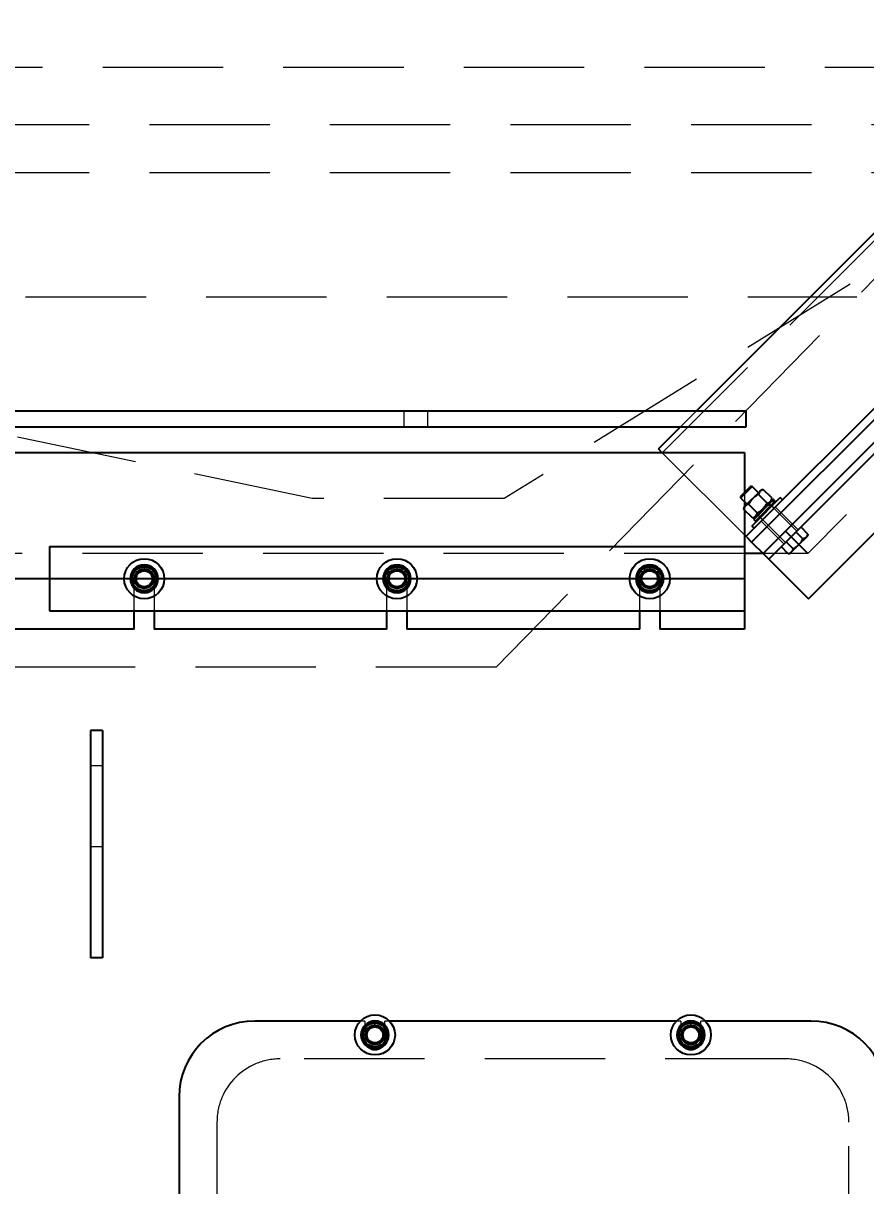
# Model space of a CAD drawing. Header units: millimetres. Extents: x 1293 to 41893, y 1011 to 26911.
# Drawn here: x 10017 to 10462, y 7099 to 7712 of the extents above; entities that cross this region are included whole.
import ezdxf

# ---------------------------------------------------------------- set-up
doc = ezdxf.new("R2010")
doc.units = ezdxf.units.MM
doc.header["$LTSCALE"] = 50
doc.linetypes.add('HIDDEN', pattern=[1.905, 1.27, -0.635])
doc.layers.add('CAPA_1', color=7, linetype='Continuous')
doc.layers.add('MAQUINAS', color=11, linetype='Continuous')
doc.styles.add('SLDTEXTSTYLE0', font='TXT', dxfattribs={"width": 0.75})
doc.dimstyles.new('SLDDIMSTYLE0', dxfattribs={"dimtxt": 100, "dimasz": 100, "dimexe": 0, "dimexo": 0.0625, "dimgap": 25, "dimtad": 2, "dimdec": 0, "dimlfac": 1.5, "dimrnd": 1e-09, "dimzin": 12, "dimdsep": 46, "dimtxsty": 'SLDTEXTSTYLE0', "dimsah": 1, "dimcen": 0.09, "dimadec": 0, "dimazin": 3, "dimtfac": 1, "dimtdec": 0, "dimtofl": 0, "dimtmove": 0, "dimatfit": 3, "dimfxl": 1, "dimfrac": 2, "dimtolj": 1, "dimtzin": 12, "dimarcsym": 0})

# ---------------------------------------------------------------- blocks, each defined once
blk = doc.blocks.new('_D_15')
at = {"layer": 'CAPA_1', "transparency": 16777216}
for p, q in [((6530.12, 8742.38), (6530.12, 9415.65)), ((16745.16, 6492), (16745.16, 9415.65)), ((6530.12, 9365.65), (16745.16, 9365.65))]:
    blk.add_line(p, q, dxfattribs=at)
for points in [[(6530.12, 9365.65), (6630.12, 9350.26), (6630.12, 9381.03)], [(16745.16, 9365.65), (16645.16, 9381.03), (16645.16, 9350.26)]]:
    blk.add_solid(points, dxfattribs=at)
at = {"layer": 'CAPA_1', "transparency": 16777216, "insert": (11452.92, 9494.55), "char_height": 100, "attachment_point": 1, "style": 'SLDTEXTSTYLE0'}
blk.add_mtext('15323', dxfattribs=at)

msp = doc.modelspace()

# ---------------------------------------------------------------- linework, layer by layer
at = {"color": 1, "linetype": 'HIDDEN', "lineweight": 18}
for p, q in [((10354.3727847, 7485.5039489), (10507.1884789, 7638.3196431)), ((10518.9462852, 7520.1931394), (10431.1000527, 7432.3469069)), ((10363.7871715, 7499.0135736), (10372.2538381, 7507.4802403)), ((10397.7667194, 7442.1100142), (10354.1964934, 7485.6802403)), ((10397.7667194, 7464.4904642), (10397.7667194, 7459.6934029)), ((10399.9129259, 7458.3494326), (10399.9127941, 7458.3495643)), ((10410.5321104, 7458.1410806), (10410.4819801, 7458.8393051)), ((10410.4952416, 7458.8525665), (10410.5439087, 7458.152879)), ((10411.3762544, 7457.2969366), (10410.5321104, 7458.1410806)), ((10425.3017771, 7444.13202), (10410.5382361, 7458.895561)), ((10411.3880528, 7457.3087349), (10410.5439087, 7458.152879)), ((10410.9363608, 7458.545331), (10410.9363608, 7459.2936857)), ((10411.7805048, 7457.701187), (10410.9363608, 7458.545331)), ((10411.7315056, 7460.0888306), (10412.4297301, 7460.0387003)), ((10412.4500963, 7460.0590666), (10411.7504088, 7460.1077338)), ((10412.4297301, 7460.0387003), (10413.2738741, 7459.1945563)), ((10412.4500963, 7460.0590666), (10413.2942404, 7459.2149225)), ((10413.2738741, 7459.1945563), (10413.3240044, 7458.4963318)), ((10413.3429076, 7458.515235), (10413.2942404, 7459.2149225)), ((10397.7667194, 7457.0440358), (10397.7667194, 7455.3105816)), ((10404.153274, 7452.5105989), (10404.9016286, 7452.5105989)), ((10404.5322436, 7453.7301148), (10404.5321119, 7453.7302465)), ((10404.5513987, 7452.9087236), (10419.3149397, 7438.1451825)), ((10404.9016286, 7452.5105989), (10405.7457727, 7451.6664548)), ((10412.0744788, 7457.2468063), (10411.3762544, 7457.2969366)), ((10411.3880528, 7457.3087349), (10412.0877403, 7457.2600678)), ((10412.5288595, 7457.701187), (10411.7805048, 7457.701187)), ((10413.3879707, 7456.1655632), (10412.1906032, 7457.3629306)), ((10426.0501318, 7444.8803746), (10414.076457, 7456.8540495)), ((10405.7457727, 7451.6664548), (10405.7457727, 7450.9181002)), ((10406.084029, 7451.2563565), (10407.2813965, 7450.058989)), ((10406.5929102, 7449.3705027), (10418.566585, 7437.3968279)), ((10397.7667194, 7432.3469069), (9364.4333861, 7432.3469069)), ((10431.1000527, 7432.3469069), (10407.5298267, 7432.3469069)), ((10079.8344529, 7425.7322451), (10081.0462194, 7425.850195)), ((10081.0425789, 7426.3125283), (10081.0622861, 7423.8097916)), ((10081.0664527, 7423.2806413), (10081.0622861, 7423.8097916)), ((10081.1000527, 7426.3457069), (10081.1000527, 7423.2807736)), ((10081.1000527, 7425.8504069), (10082.3912369, 7425.7273753)), ((10213.1677863, 7425.7322451), (10214.3795527, 7425.850195)), ((10214.3759122, 7426.3125283), (10214.3956194, 7423.8097916)), ((10214.3997861, 7423.2806413), (10214.3956194, 7423.8097916)), ((10214.4333861, 7426.3457069), (10214.4333861, 7423.2807736)), ((10214.4333861, 7425.8504069), (10215.7245702, 7425.7273753)), ((10346.5011196, 7425.7322451), (10347.7128861, 7425.850195)), ((10347.7092455, 7426.3125283), (10347.7289527, 7423.8097916)), ((10347.7331194, 7423.2806413), (10347.7289527, 7423.8097916)), ((10347.7667194, 7426.3457069), (10347.7667194, 7423.2807736)), ((10347.7667194, 7425.8504069), (10349.0579036, 7425.7273753)), ((10075.8083861, 7402.0802403), (10075.8083861, 7419.0135736)), ((10086.3917194, 7419.0135736), (10086.3917194, 7402.0802403)), ((10209.1417194, 7402.0802403), (10209.1417194, 7419.0135736)), ((10219.7250527, 7419.0135736), (10219.7250527, 7402.0802403)), ((10342.4750527, 7402.0802403), (10342.4750527, 7419.0135736)), ((10353.0583861, 7419.0135736), (10353.0583861, 7402.0802403)), ((10059.1768228, 7320.3469069), (10052.8268228, 7320.3469069)), ((10052.8268228, 7277.6802403), (10059.1768228, 7277.6802403)), ((10197.5351562, 7185.6802403), (10195.196019, 7185.6802403)), ((10197.5351562, 7185.6802403), (10197.5351562, 7175.6802403)), ((10202.7729895, 7185.1835283), (10201.5348649, 7185.0605598)), ((10202.7890562, 7183.1431249), (10202.7688228, 7185.7126786)), ((10202.7890562, 7183.1431249), (10202.7932228, 7182.6139747)), ((10202.8268228, 7182.6141069), (10202.8268228, 7185.6790403)), ((10204.0911873, 7185.065811), (10202.8268228, 7185.1837403)), ((10208.1184895, 7175.6802403), (10208.1184895, 7185.6802403)), ((10210.4576266, 7185.6802403), (10208.1184895, 7185.6802403)), ((10364.2018228, 7185.6802403), (10361.8626857, 7185.6802403)), ((10364.2018228, 7185.6802403), (10364.2018228, 7175.6802403)), ((10369.4396562, 7185.1835283), (10368.2015316, 7185.0605598)), ((10369.4557228, 7183.1431249), (10369.4354895, 7185.7126786)), ((10369.4557228, 7183.1431249), (10369.4598895, 7182.6139747)), ((10369.4934895, 7183.1432736), (10369.4934895, 7185.7129069)), ((10370.757854, 7185.065811), (10369.4934895, 7185.1837403)), ((10369.4934895, 7182.6141069), (10369.4934895, 7183.1432736)), ((10374.7851562, 7175.6802403), (10374.7851562, 7185.6802403)), ((10377.1242933, 7185.6802403), (10374.7851562, 7185.6802403)), ((10419.4934895, 7165.6802403), (10152.8268228, 7165.6802403)), ((10119.4934895, 7132.3469069), (10119.4934895, 6865.6802403)), ((10452.8268228, 6865.6802403), (10452.8268228, 7132.3469069))]:
    msp.add_line(p, q, dxfattribs=at)
at = {"color": 7, "linetype": 'Continuous', "lineweight": 25}
for p, q in [((10372.2538381, 7507.4802403), (10491.5568163, 7626.7832185)), ((10398.5495706, 7441.3271631), (10492.8304747, 7535.6080672)), ((10401.5429893, 7438.3337444), (10495.7901497, 7532.5809047)), ((10407.5298267, 7432.3469069), (10495.7901497, 7520.6072299)), ((10410.5232454, 7429.3534882), (10495.7901497, 7514.6203925)), ((10352.3251658, 7487.5515679), (10363.7871715, 7499.0135736)), ((10431.4771763, 7408.3995573), (10518.9462852, 7495.8686661)), ((9507.929483, 7485.6802403), (10397.7667194, 7485.6802403)), ((10354.1964934, 7485.6802403), (10352.3251658, 7487.5515679)), ((10397.7667194, 7485.6802403), (10397.7667194, 7464.4904642)), ((10400.9808488, 7467.7045936), (10396.0932779, 7462.8170227)), ((10396.1434081, 7462.1187982), (10401.7292035, 7467.7045936)), ((10397.6281548, 7456.9054712), (10406.5414885, 7465.8188049)), ((10401.7292035, 7467.7045936), (10400.9808488, 7467.7045936)), ((10405.0782403, 7464.3555567), (10401.7292035, 7467.7045936)), ((10407.6899465, 7466.1265333), (10406.5414885, 7465.8188049)), ((10412.3092419, 7461.5073765), (10407.6900558, 7466.1265625)), ((10396.0932779, 7462.8170227), (10395.7423661, 7462.4661109)), ((10395.7423661, 7462.4661109), (10395.7423661, 7461.7177562)), ((10395.7423661, 7461.7177562), (10396.1434081, 7462.1187982)), ((10395.7423661, 7461.7177562), (10399.0914029, 7458.3687193)), ((10397.7667194, 7459.6934029), (10397.7667194, 7457.0440358)), ((10404.5321119, 7453.7302465), (10399.9129259, 7458.3494326)), ((10402.6563745, 7447.828702), (10416.6208629, 7461.7931903)), ((10402.7104461, 7450.3194164), (10413.1275432, 7460.7365135)), ((10412.3791886, 7460.7365135), (10402.7104461, 7451.0677711)), ((10413.9716873, 7459.8923695), (10403.5545902, 7449.4752724)), ((10409.7168448, 7458.914716), (10405.0973953, 7463.5341655)), ((10412.0014842, 7460.3588091), (10412.3092126, 7461.5072671)), ((10413.1275432, 7460.7365135), (10412.3791886, 7460.7365135)), ((10413.9716873, 7459.8923695), (10413.1275432, 7460.7365135)), ((10413.9716873, 7459.1440148), (10413.9716873, 7459.8923695)), ((10417.8182304, 7460.5958228), (10416.6208629, 7461.7931903)), ((10401.9395832, 7451.1377178), (10397.3203971, 7455.7569039)), ((10397.6281548, 7456.9054712), (10397.3204284, 7455.7570207)), ((10397.7667194, 7455.3105816), (10397.7667194, 7392.3469069)), ((10401.6537693, 7446.8260968), (10402.6563745, 7447.828702)), ((10401.6537693, 7446.8260968), (10402.8511368, 7445.6287293)), ((10401.9397, 7451.1377491), (10403.0881505, 7451.4454755)), ((10402.7104461, 7451.0677711), (10402.7104461, 7450.3194164)), ((10402.7104461, 7450.3194164), (10403.5545902, 7449.4752724)), ((10403.5545902, 7449.4752724), (10404.3029449, 7449.4752724)), ((10431.2087069, 7442.6077594), (10427.4931117, 7446.3233545)), ((10398.9237479, 7440.9529857), (10397.7667194, 7442.1100142)), ((10398.9237479, 7440.9529857), (10401.1688119, 7438.7079217)), ((10428.6163302, 7440.0153827), (10424.9007351, 7443.7309779)), ((10426.4618648, 7437.0590088), (10430.915188, 7441.512332)), ((10430.915188, 7441.512332), (10431.2087069, 7442.6077594)), ((10031.1000527, 7435.9469069), (10397.7667194, 7435.9469069)), ((10031.1000527, 7435.9469069), (10031.1000527, 7402.0802403)), ((10401.1688119, 7438.7079217), (10408.2781814, 7431.5985523)), ((10420.8392003, 7432.2382528), (10417.1236051, 7435.953848)), ((10423.4315769, 7434.8306295), (10419.7159818, 7438.5462246)), ((10422.5548213, 7433.1519653), (10426.4618648, 7437.0590088)), ((10407.5298267, 7432.3469069), (10397.7667194, 7432.3469069)), ((10408.2781814, 7431.5985523), (10410.5232454, 7429.3534882)), ((10410.5232454, 7429.3534882), (10413.5166641, 7426.3600695)), ((10420.8392003, 7432.2382528), (10421.9346277, 7432.5317717)), ((10421.9346277, 7432.5317717), (10422.5548213, 7433.1519653)), ((10081.0425789, 7426.3125283), (10081.0420527, 7426.3793453)), ((10081.1000527, 7426.3795736), (10081.1000527, 7426.3457069)), ((10214.3759122, 7426.3125283), (10214.3753861, 7426.3793453)), ((10214.4333861, 7426.3795736), (10214.4333861, 7426.3457069)), ((10347.7092455, 7426.3125283), (10347.7087194, 7426.3793453)), ((10347.7667194, 7426.3795736), (10347.7667194, 7426.3457069)), ((10413.5166641, 7426.3600695), (10429.2321123, 7410.6446213)), ((10429.2321123, 7410.6446213), (10431.4771763, 7408.3995573)), ((10031.1000527, 7402.0802403), (10397.7667194, 7402.0802403)), ((10075.8083861, 7392.3469069), (10075.8083861, 7402.0802403)), ((10086.3917194, 7402.0802403), (10086.3917194, 7392.3469069)), ((10209.1417194, 7392.3469069), (10209.1417194, 7402.0802403)), ((10219.7250527, 7402.0802403), (10219.7250527, 7392.3469069)), ((10342.4750527, 7392.3469069), (10342.4750527, 7402.0802403)), ((10353.0583861, 7402.0802403), (10353.0583861, 7392.3469069)), ((10075.8083861, 7392.3469069), (9546.3917194, 7392.3469069)), ((10209.1417194, 7392.3469069), (10086.3917194, 7392.3469069)), ((10342.4750527, 7392.3469069), (10219.7250527, 7392.3469069)), ((10397.7667194, 7392.3469069), (10353.0583861, 7392.3469069)), ((10059.1768228, 7339.0135736), (10052.8268228, 7339.0135736)), ((10052.8268228, 7339.0135736), (10052.8268228, 7219.0135736)), ((10059.1768228, 7339.0135736), (10059.1768228, 7219.0135736)), ((10059.1768228, 7219.0135736), (10052.8268228, 7219.0135736)), ((10195.196019, 7185.6802403), (10139.4934895, 7185.6802403)), ((10202.8268228, 7185.6790403), (10202.8268228, 7185.7129069)), ((10361.8626857, 7185.6802403), (10210.4576266, 7185.6802403)), ((10432.8268228, 7185.6802403), (10377.1242933, 7185.6802403)), ((10099.4934895, 7145.6802403), (10099.4934895, 7089.9777107))]:
    msp.add_line(p, q, dxfattribs=at)
at = {"color": 7, "linetype": 'Continuous'}
for p, q in [((10515.9528665, 7540.7699467), (10407.5298267, 7432.3469069)), ((10431.1000527, 7432.3469069), (10419.3149397, 7444.13202)), ((10397.7667194, 7419.0135736), (9364.4333861, 7419.0135736))]:
    msp.add_line(p, q, dxfattribs=at)
at = {"color": 1, "linetype": 'HIDDEN', "lineweight": 18, "flags": 128}
for points in [[(10075.8135788, 7414.6781977), (10075.1972075, 7415.5641232), (10074.6790581, 7416.6655705)], [(10087.5172613, 7416.6552429), (10087.029876, 7415.6107092), (10086.4061295, 7414.7022119)], [(10209.1469122, 7414.6781977), (10208.5305408, 7415.5641232), (10208.0123915, 7416.6655705)], [(10220.8505947, 7416.6552429), (10220.3632093, 7415.6107092), (10219.7394628, 7414.7022119)], [(10342.4802455, 7414.6781977), (10341.8638742, 7415.5641232), (10341.3457248, 7416.6655705)], [(10354.183928, 7416.6552429), (10353.6965427, 7415.6107092), (10353.0727961, 7414.7022119)], [(10196.4140631, 7175.9765055), (10196.9239776, 7174.8974565), (10197.4958209, 7174.0664036)], [(10208.0935076, 7173.9875124), (10208.7566461, 7174.9440425), (10209.251953, 7176.0102445)], [(10363.0807298, 7175.9765055), (10363.5906443, 7174.8974565), (10364.1624876, 7174.0664036)], [(10374.7601743, 7173.9875124), (10375.4233127, 7174.9440425), (10375.9186197, 7176.0102445)]]:
    msp.add_lwpolyline(points, dxfattribs=at)
at = {"color": 7, "linetype": 'Continuous', "lineweight": 25}
for centre, radius in [((10081.1000527, 7419.0135736), 10.5833333), ((10214.4333861, 7419.0135736), 10.5833333), ((10347.7667194, 7419.0135736), 10.5833333), ((10081.1000527, 7419.0135736), 6.3026787), ((10081.1000527, 7419.0135736), 4.2333333), ((10214.4333861, 7419.0135736), 6.3026787), ((10214.4333861, 7419.0135736), 4.2333333), ((10347.7667194, 7419.0135736), 6.3026787), ((10347.7667194, 7419.0135736), 4.2333333), ((10202.8268228, 7178.3469069), 10.5833333), ((10369.4934895, 7178.3469069), 10.5833333), ((10202.8268228, 7178.3469069), 6.3026787), ((10202.8268228, 7178.3469069), 4.2333333), ((10369.4934895, 7178.3469069), 6.3026787), ((10369.4934895, 7178.3469069), 4.2333333)]:
    msp.add_circle(centre, radius, dxfattribs=at)
at = {"color": 1, "linetype": 'HIDDEN', "lineweight": 18}
for centre, radius in [((10081.1000527, 7419.0135736), 5.2916667), ((10081.1000527, 7419.0135736), 4.318), ((10214.4333861, 7419.0135736), 5.2916667), ((10214.4333861, 7419.0135736), 4.318), ((10347.7667194, 7419.0135736), 5.2916667), ((10347.7667194, 7419.0135736), 4.318), ((10202.8268228, 7178.3469069), 5.2916667), ((10202.8268228, 7178.3469069), 4.318), ((10369.4934895, 7178.3469069), 5.2916667), ((10369.4934895, 7178.3469069), 4.318)]:
    msp.add_circle(centre, radius, dxfattribs=at)
at = {"color": 7, "linetype": 'Continuous', "lineweight": 25}
for centre, radius, start, end in [((10081.1000527, 7419.0135736), 7.366, 90.4511525322, 90), ((10081.1000527, 7419.0135736), 6.8368333, 100.6678320948, 139.3984724431), ((10081.1000527, 7419.0135736), 6.8368333, 40.5413127768, 79.1139095925), ((10081.1000527, 7419.0135736), 6.8368333, 339.8215683959, 19.3988983337), ((10214.4333861, 7419.0135736), 7.366, 90.4511525322, 90), ((10214.4333861, 7419.0135736), 6.8368333, 100.6678320948, 139.3984724431), ((10214.4333861, 7419.0135736), 6.8368333, 40.5413127768, 79.1139095925), ((10214.4333861, 7419.0135736), 6.8368333, 339.8215683959, 19.3988983337), ((10347.7667194, 7419.0135736), 7.366, 90.4511525322, 90), ((10347.7667194, 7419.0135736), 6.8368333, 100.6678320948, 139.3984724431), ((10347.7667194, 7419.0135736), 6.8368333, 40.5413127768, 79.1139095925), ((10347.7667194, 7419.0135736), 6.8368333, 339.8215683959, 19.3988983337), ((10081.1000527, 7419.0135736), 6.8368333, 160.6779161298, 200.0862488825), ((10214.4333861, 7419.0135736), 6.8368333, 160.6779161298, 200.0862488825), ((10347.7667194, 7419.0135736), 6.8368333, 160.6779161298, 200.0862488825), ((10081.1000527, 7419.0135736), 6.8368333, 219.3547806728, 261.0093822492), ((10081.1000527, 7419.0135736), 6.8368333, 278.8786519773, 320.9050070662), ((10214.4333861, 7419.0135736), 6.8368333, 219.3547806728, 261.0093822492), ((10214.4333861, 7419.0135736), 6.8368333, 278.8786519773, 320.9050070662), ((10347.7667194, 7419.0135736), 6.8368333, 219.3547806728, 261.0093822492), ((10347.7667194, 7419.0135736), 6.8368333, 278.8786519773, 320.9050070662), ((10139.4934895, 7145.6802403), 40, 90, 180), ((10202.8268228, 7178.3469069), 7.366, 90.4511525322, 90), ((10202.8268228, 7178.3469069), 6.8368333, 100.8926938216, 139.5322730043), ((10202.8268228, 7178.3469069), 6.8368333, 40.6642329154, 79.3427019186), ((10369.4934895, 7178.3469069), 7.366, 90.4511525322, 90), ((10369.4934895, 7178.3469069), 6.8368333, 100.8926938216, 139.5322730043), ((10369.4934895, 7178.3469069), 6.8368333, 40.6642329154, 79.3427019186), ((10432.8268228, 7145.6802403), 40, 0, 90), ((10202.8268228, 7178.3469069), 6.8368333, 160.4967574956, 200.2862422491), ((10202.8268228, 7178.3469069), 6.8368333, 340.0149127262, 19.2507685163), ((10369.4934895, 7178.3469069), 6.8368333, 160.4967574956, 200.2862422491), ((10369.4934895, 7178.3469069), 6.8368333, 340.0149127262, 19.2507685163), ((10202.8268228, 7178.3469069), 6.8368333, 218.7625617814, 261.2503898508), ((10202.8268228, 7178.3469069), 6.8368333, 279.1155089171, 320.3844123145), ((10369.4934895, 7178.3469069), 6.8368333, 218.7625617814, 261.2503898508), ((10369.4934895, 7178.3469069), 6.8368333, 279.1155089171, 320.3844123145)]:
    msp.add_arc(centre, radius, start, end, dxfattribs=at)
at = {"color": 1, "linetype": 'HIDDEN', "lineweight": 18}
for centre, radius, start, end in [((10081.1000527, 7419.0135736), 6.8368333, 139.3984724431, 160.6779161298), ((10081.1000527, 7419.0135736), 4.7963667, 90.4511525321, 89.9999999998), ((10081.1000527, 7419.0135736), 4.2672, 90.4511525321, 90), ((10081.1000527, 7419.0135736), 6.8368333, 19.3988983337, 40.5413127768), ((10214.4333861, 7419.0135736), 6.8368333, 139.3984724431, 160.6779161298), ((10214.4333861, 7419.0135736), 4.7963667, 90.4511525321, 89.9999999998), ((10214.4333861, 7419.0135736), 4.2672, 90.4511525321, 90), ((10214.4333861, 7419.0135736), 6.8368333, 19.3988983337, 40.5413127768), ((10347.7667194, 7419.0135736), 6.8368333, 139.3984724431, 160.6779161298), ((10347.7667194, 7419.0135736), 4.7963667, 90.4511525321, 89.9999999998), ((10347.7667194, 7419.0135736), 4.2672, 90.4511525321, 90), ((10347.7667194, 7419.0135736), 6.8368333, 19.3988983337, 40.5413127768), ((10081.1000527, 7419.0135736), 6.8368333, 261.0093822492, 278.8786519773), ((10214.4333861, 7419.0135736), 6.8368333, 261.0093822492, 278.8786519773), ((10347.7667194, 7419.0135736), 6.8368333, 261.0093822492, 278.8786519773), ((10202.8268228, 7178.3469069), 6.8368333, 139.5322730043, 160.4967574956), ((10202.8268228, 7178.3469069), 4.7963667, 90.4511525322, 90), ((10202.8268228, 7178.3469069), 4.2672, 90.4511525321, 90), ((10202.8268228, 7178.3469069), 6.8368333, 19.2507685163, 40.6642329154), ((10369.4934895, 7178.3469069), 6.8368333, 139.5322730043, 160.4967574956), ((10369.4934895, 7178.3469069), 4.7963667, 90.4511525322, 90), ((10369.4934895, 7178.3469069), 4.2672, 90.4511525321, 90), ((10369.4934895, 7178.3469069), 6.8368333, 19.2507685163, 40.6642329154), ((10202.8268228, 7175.6802403), 5.2916667, 180, 0), ((10202.8268228, 7178.3469069), 6.8368333, 261.2503898508, 279.1155089171), ((10369.4934895, 7175.6802403), 5.2916667, 180, 0), ((10369.4934895, 7178.3469069), 6.8368333, 261.2503898508, 279.1155089171), ((10152.8268228, 7132.3469069), 33.3333333, 90, 180), ((10419.4934895, 7132.3469069), 33.3333333, 0, 90)]:
    msp.add_arc(centre, radius, start, end, dxfattribs=at)
at = {"color": 7, "linetype": 'Continuous', "lineweight": 25}
for points, knots in [([(10407.6900558, 7466.1265625), (10407.3491912, 7466.0173808), (10406.6600706, 7465.7966498), (10405.9003682, 7465.2083254), (10405.3817899, 7464.4383208), (10405.1927708, 7463.837386), (10405.0973953, 7463.5341655)], [0, 0, 0, 0, 0.2646176718, 0.5349733347, 0.7653562273, 1, 1, 1, 1]), ([(10399.9129259, 7458.3494326), (10399.4462111, 7458.1902422), (10398.6614793, 7457.9225802), (10397.8932793, 7457.1519285), (10397.5173757, 7456.4265921), (10397.3696307, 7455.9242883), (10397.3203971, 7455.7569039)], [0, 0, 0, 0, 0.3661794341, 0.6156922034, 0.8719357593, 1, 1, 1, 1]), ([(10405.0973953, 7463.5341655), (10404.5315848, 7463.1999926), (10403.3876932, 7462.5243996), (10401.9541812, 7461.2621255), (10400.7914757, 7459.8478646), (10400.2075591, 7458.8519515), (10399.9129259, 7458.3494326)], [0, 0, 0, 0, 0.26460612106, 0.53495060651, 0.76534489377, 1, 1, 1, 1]), ([(10404.5321119, 7453.7302465), (10405.0979601, 7454.0644119), (10406.2419264, 7454.7399885), (10407.6755236, 7456.0022078), (10408.83828, 7457.4163904), (10409.4222065, 7458.4122326), (10409.7168448, 7458.914716)], [0, 0, 0, 0, 0.2646176718, 0.5349733347, 0.7653562273, 1, 1, 1, 1]), ([(10409.7168448, 7458.914716), (10410.0576793, 7459.0239129), (10410.7467398, 7459.2446748), (10411.5063646, 7459.8330617), (10412.0248852, 7460.6031376), (10412.2138791, 7461.2041281), (10412.3092419, 7461.5073765)], [0, 0, 0, 0, 0.2646061211, 0.5349506065, 0.7653448938, 1, 1, 1, 1]), ([(10401.9395832, 7451.1377178), (10402.1069709, 7451.1869516), (10402.600898, 7451.3322304), (10403.3278229, 7451.7059164), (10404.1024424, 7452.470661), (10404.3729106, 7453.2635443), (10404.5321119, 7453.7302465)], [0, 0, 0, 0, 0.1280647744, 0.377893031, 0.6338190398, 1, 1, 1, 1]), ([(10428.6163302, 7440.0153827), (10428.5001688, 7439.8083979), (10427.9020518, 7438.7426304), (10427.1045124, 7437.8102831), (10426.4618648, 7437.0590088)], [0, 0, 0, 0, 0.1942119601, 1, 1, 1, 1]), ([(10430.2949943, 7440.8921383), (10430.1395525, 7440.7574991), (10429.6758131, 7440.3558212), (10429.0394136, 7440.1513301), (10428.6163302, 7440.0153827)], [0, 0, 0, 0, 0.3351922062, 1, 1, 1, 1]), ([(10431.2087069, 7442.6077594), (10431.173332, 7442.4815612), (10430.9911862, 7441.8317647), (10430.6261184, 7441.3318891), (10430.3319513, 7440.9290953)], [0, 0, 0, 0, 0.1942119601, 1, 1, 1, 1]), ([(10423.4315769, 7434.8306295), (10423.3635676, 7434.598349), (10423.1744399, 7433.952399), (10422.796717, 7433.4644502), (10422.5548213, 7433.1519653)], [0, 0, 0, 0, 0.3595950484, 1, 1, 1, 1]), ([(10426.3879509, 7436.9850949), (10426.0874685, 7436.7054151), (10425.1910204, 7435.8710286), (10424.1341756, 7435.2460921), (10423.4315769, 7434.8306295)], [0, 0, 0, 0, 0.3351922062, 1, 1, 1, 1]), ([(10422.5178644, 7433.1150084), (10422.2743753, 7432.9173332), (10421.7964954, 7432.5293692), (10421.1542226, 7432.3340521), (10420.8392003, 7432.2382528)], [0, 0, 0, 0, 0.5095195514, 1, 1, 1, 1]), ([(10074.7500527, 7422.6799629), (10075.3012124, 7422.9981377), (10076.415483, 7423.6413867), (10078.0663751, 7424.5944179), (10079.6444678, 7425.5054232), (10080.611903, 7426.0639066), (10081.1000527, 7426.3457069)], [0, 0, 0, 0, 0.2646176718, 0.5349733347, 0.7653562273, 1, 1, 1, 1]), ([(10074.7500527, 7415.3471843), (10074.7500527, 7415.6535334), (10074.7500527, 7416.557507), (10074.7500527, 7418.1140059), (10074.7500527, 7420.2909956), (10074.7500527, 7421.7948015), (10074.7500527, 7422.6799629)], [0, 0, 0, 0, 0.1280647744, 0.377893031, 0.6338190398, 1, 1, 1, 1]), ([(10081.1000527, 7426.3457069), (10081.651194, 7426.0275427), (10082.7654289, 7425.3843144), (10084.4163024, 7424.431294), (10085.9944119, 7423.520279), (10086.9618844, 7422.961774), (10087.4500527, 7422.6799629)], [0, 0, 0, 0, 0.2646061211, 0.5349506065, 0.7653448938, 1, 1, 1, 1]), ([(10087.4500527, 7422.6799629), (10087.4500527, 7421.7947993), (10087.4500527, 7420.3064898), (10087.4500527, 7418.1302248), (10087.4500527, 7416.5728362), (10087.4500527, 7415.6535284), (10087.4500527, 7415.3471843)], [0, 0, 0, 0, 0.3661794341, 0.6156922034, 0.8719357593, 1, 1, 1, 1]), ([(10208.0833861, 7422.6799629), (10208.6345457, 7422.9981377), (10209.7488163, 7423.6413867), (10211.3997084, 7424.5944179), (10212.9778012, 7425.5054232), (10213.9452363, 7426.0639066), (10214.4333861, 7426.3457069)], [0, 0, 0, 0, 0.2646176718, 0.5349733347, 0.7653562273, 1, 1, 1, 1]), ([(10208.0833861, 7415.3471843), (10208.0833861, 7415.6535334), (10208.0833861, 7416.557507), (10208.0833861, 7418.1140059), (10208.0833861, 7420.2909956), (10208.0833861, 7421.7948015), (10208.0833861, 7422.6799629)], [0, 0, 0, 0, 0.1280647744, 0.377893031, 0.6338190398, 1, 1, 1, 1]), ([(10214.4333861, 7426.3457069), (10214.9845273, 7426.0275427), (10216.0987622, 7425.3843144), (10217.7496357, 7424.431294), (10219.3277452, 7423.520279), (10220.2952178, 7422.961774), (10220.7833861, 7422.6799629)], [0, 0, 0, 0, 0.2646061211, 0.5349506065, 0.7653448938, 1, 1, 1, 1]), ([(10220.7833861, 7422.6799629), (10220.7833861, 7421.7947993), (10220.7833861, 7420.3064898), (10220.7833861, 7418.1302248), (10220.7833861, 7416.5728362), (10220.7833861, 7415.6535284), (10220.7833861, 7415.3471843)], [0, 0, 0, 0, 0.3661794341, 0.6156922034, 0.8719357593, 1, 1, 1, 1]), ([(10341.4167194, 7422.6799629), (10341.967879, 7422.9981377), (10343.0821496, 7423.6413867), (10344.7330418, 7424.5944179), (10346.3111345, 7425.5054232), (10347.2785697, 7426.0639066), (10347.7667194, 7426.3457069)], [0, 0, 0, 0, 0.2646176718, 0.5349733347, 0.7653562273, 1, 1, 1, 1]), ([(10341.4167194, 7415.3471843), (10341.4167194, 7415.6535334), (10341.4167194, 7416.557507), (10341.4167194, 7418.1140059), (10341.4167194, 7420.2909956), (10341.4167194, 7421.7948015), (10341.4167194, 7422.6799629)], [0, 0, 0, 0, 0.1280647744, 0.377893031, 0.6338190398, 1, 1, 1, 1]), ([(10347.7667194, 7426.3457069), (10348.3178607, 7426.0275427), (10349.4320955, 7425.3843144), (10351.0829691, 7424.431294), (10352.6610785, 7423.520279), (10353.6285511, 7422.961774), (10354.1167194, 7422.6799629)], [0, 0, 0, 0, 0.2646061211, 0.5349506065, 0.7653448938, 1, 1, 1, 1]), ([(10354.1167194, 7422.6799629), (10354.1167194, 7421.7947993), (10354.1167194, 7420.3064898), (10354.1167194, 7418.1302248), (10354.1167194, 7416.5728362), (10354.1167194, 7415.6535284), (10354.1167194, 7415.3471843)], [0, 0, 0, 0, 0.3661794341, 0.6156922034, 0.8719357593, 1, 1, 1, 1]), ([(10081.1000527, 7411.6814403), (10080.5489115, 7411.9996045), (10079.4346766, 7412.6428328), (10077.7838031, 7413.5958532), (10076.2056936, 7414.5068683), (10075.238221, 7415.0653733), (10074.7500527, 7415.3471843)], [0, 0, 0, 0, 0.2646061211, 0.5349506065, 0.7653448938, 1, 1, 1, 1]), ([(10087.4500527, 7415.3471843), (10086.8988931, 7415.0290095), (10085.7846225, 7414.3857605), (10084.1337304, 7413.4327294), (10082.5556376, 7412.521724), (10081.5882025, 7411.9632406), (10081.1000527, 7411.6814403)], [0, 0, 0, 0, 0.2646176718, 0.5349733347, 0.76535622725, 1, 1, 1, 1]), ([(10214.4333861, 7411.6814403), (10213.8822448, 7411.9996045), (10212.7680099, 7412.6428328), (10211.1171364, 7413.5958532), (10209.5390269, 7414.5068683), (10208.5715544, 7415.0653733), (10208.0833861, 7415.3471843)], [0, 0, 0, 0, 0.2646061211, 0.5349506065, 0.7653448938, 1, 1, 1, 1]), ([(10220.7833861, 7415.3471843), (10220.2322264, 7415.0290095), (10219.1179558, 7414.3857605), (10217.4670637, 7413.4327294), (10215.888971, 7412.521724), (10214.9215358, 7411.9632406), (10214.4333861, 7411.6814403)], [0, 0, 0, 0, 0.2646176718, 0.5349733347, 0.7653562273, 1, 1, 1, 1]), ([(10347.7667194, 7411.6814403), (10347.2155781, 7411.9996045), (10346.1013433, 7412.6428328), (10344.4504697, 7413.5958532), (10342.8723603, 7414.5068683), (10341.9048877, 7415.0653733), (10341.4167194, 7415.3471843)], [0, 0, 0, 0, 0.2646061211, 0.5349506065, 0.7653448938, 1, 1, 1, 1]), ([(10354.1167194, 7415.3471843), (10353.5655598, 7415.0290095), (10352.4512892, 7414.3857605), (10350.800397, 7413.4327294), (10349.2223043, 7412.521724), (10348.2548691, 7411.9632406), (10347.7667194, 7411.6814403)], [0, 0, 0, 0, 0.2646176718, 0.5349733347, 0.7653562273, 1, 1, 1, 1]), ([(10202.8268228, 7185.6790403), (10202.2756815, 7185.360876), (10201.1614467, 7184.7176477), (10199.5105732, 7183.7646273), (10197.9324637, 7182.8536123), (10196.9649911, 7182.2951073), (10196.4768228, 7182.0132963)], [0, 0, 0, 0, 0.26460612106, 0.53495060651, 0.76534489377, 1, 1, 1, 1]), ([(10209.1768228, 7182.0132963), (10208.6256632, 7182.3314711), (10207.5113926, 7182.97472), (10205.8605005, 7183.9277512), (10204.2824077, 7184.8387565), (10203.3149725, 7185.39724), (10202.8268228, 7185.6790403)], [0, 0, 0, 0, 0.2646176718, 0.5349733347, 0.7653562273, 1, 1, 1, 1]), ([(10369.4934895, 7185.6790403), (10368.9423482, 7185.360876), (10367.8281133, 7184.7176477), (10366.1772398, 7183.7646273), (10364.5991304, 7182.8536123), (10363.6316578, 7182.2951073), (10363.1434895, 7182.0132963)], [0, 0, 0, 0, 0.2646061211, 0.5349506065, 0.7653448938, 1, 1, 1, 1]), ([(10375.8434895, 7182.0132963), (10375.2923299, 7182.3314711), (10374.1780592, 7182.97472), (10372.5271671, 7183.9277512), (10370.9490744, 7184.8387565), (10369.9816392, 7185.39724), (10369.4934895, 7185.6790403)], [0, 0, 0, 0, 0.2646176718, 0.5349733347, 0.76535622725, 1, 1, 1, 1]), ([(10196.4768228, 7182.0132963), (10196.4768228, 7181.7069472), (10196.4768228, 7180.8029735), (10196.4768228, 7179.2464746), (10196.4768228, 7177.0694849), (10196.4768228, 7175.565679), (10196.4768228, 7174.6805176)], [0, 0, 0, 0, 0.12806477444, 0.37789303104, 0.63381903979, 1, 1, 1, 1]), ([(10209.1768228, 7174.6805176), (10209.1768228, 7175.5656812), (10209.1768228, 7177.0539907), (10209.1768228, 7179.2302557), (10209.1768228, 7180.7876444), (10209.1768228, 7181.7069521), (10209.1768228, 7182.0132963)], [0, 0, 0, 0, 0.3661794341, 0.6156922034, 0.8719357593, 1, 1, 1, 1]), ([(10363.1434895, 7182.0132963), (10363.1434895, 7181.7069472), (10363.1434895, 7180.8029735), (10363.1434895, 7179.2464746), (10363.1434895, 7177.0694849), (10363.1434895, 7175.565679), (10363.1434895, 7174.6805176)], [0, 0, 0, 0, 0.12806477444, 0.37789303104, 0.63381903979, 1, 1, 1, 1]), ([(10375.8434895, 7174.6805176), (10375.8434895, 7175.5656812), (10375.8434895, 7177.0539907), (10375.8434895, 7179.2302557), (10375.8434895, 7180.7876444), (10375.8434895, 7181.7069521), (10375.8434895, 7182.0132963)], [0, 0, 0, 0, 0.3661794341, 0.6156922034, 0.8719357593, 1, 1, 1, 1]), ([(10196.4768228, 7174.6805176), (10197.0279824, 7174.3623428), (10198.1422531, 7173.7190939), (10199.7931452, 7172.7660627), (10201.3712379, 7171.8550573), (10202.3386731, 7171.2965739), (10202.8268228, 7171.0147736)], [0, 0, 0, 0, 0.2646176718, 0.5349733347, 0.76535622725, 1, 1, 1, 1]), ([(10202.8268228, 7171.0147736), (10203.3779641, 7171.3329378), (10204.492199, 7171.9761661), (10206.1430725, 7172.9291866), (10207.7211819, 7173.8402016), (10208.6886545, 7174.3987066), (10209.1768228, 7174.6805176)], [0, 0, 0, 0, 0.2646061211, 0.5349506065, 0.7653448938, 1, 1, 1, 1]), ([(10363.1434895, 7174.6805176), (10363.6946491, 7174.3623428), (10364.8089197, 7173.7190939), (10366.4598118, 7172.7660627), (10368.0379046, 7171.8550573), (10369.0053398, 7171.2965739), (10369.4934895, 7171.0147736)], [0, 0, 0, 0, 0.2646176718, 0.5349733347, 0.7653562273, 1, 1, 1, 1]), ([(10369.4934895, 7171.0147736), (10370.0446308, 7171.3329378), (10371.1588656, 7171.9761661), (10372.8097391, 7172.9291866), (10374.3878486, 7173.8402016), (10375.3553212, 7174.3987066), (10375.8434895, 7174.6805176)], [0, 0, 0, 0, 0.26460612106, 0.53495060651, 0.76534489377, 1, 1, 1, 1])]:
    msp.add_open_spline(points, degree=3, knots=knots, dxfattribs=at)
at = {"color": 1, "linetype": 'HIDDEN', "lineweight": 18}
for points, knots in [([(10398.7556787, 7457.8428632), (10398.8453557, 7457.9075297), (10399.1735986, 7458.1442272), (10399.6016719, 7458.2631394), (10399.9127941, 7458.3495643)], [0, 0, 0, 0, 0.2732031186, 1, 1, 1, 1]), ([(10404.5322436, 7453.7301148), (10404.438705, 7453.3751835), (10404.3246469, 7452.9423916), (10404.0714432, 7452.6299966), (10404.0258911, 7452.5737958)], [0, 0, 0, 0, 0.8200969171, 1, 1, 1, 1])]:
    msp.add_open_spline(points, degree=3, knots=knots, dxfattribs=at)
at = {"layer": 'MAQUINAS', "linetype": 'HIDDEN', "lineweight": 18}
for p, q in [((10503.7268163, 7688.6969069), (7320.393483, 7688.6969069)), ((9417.0601497, 7658.6969069), (10570.393483, 7658.6969069)), ((9417.0601497, 7633.3635736), (10570.393483, 7633.3635736)), ((10534.393483, 7624.6969069), (10271.0601497, 7461.3635736)), ((10503.7268163, 7615.6802403), (10266.840392, 7372.3469069)), ((10169.7268163, 7461.3635736), (9579.7268163, 7584.0302403)), ((9447.0601497, 7567.6802403), (10456.9985354, 7567.6802403)), ((10218.043483, 7507.4802403), (10218.043483, 7499.0135736)), ((10230.743483, 7499.0135736), (10230.743483, 7507.4802403)), ((10271.0601497, 7461.3635736), (10169.7268163, 7461.3635736)), ((10266.840392, 7372.3469069), (9533.7268163, 7372.3469069))]:
    msp.add_line(p, q, dxfattribs=at)
at = {"layer": 'MAQUINAS', "linetype": 'Continuous', "lineweight": 25}
for p, q in [((10398.393483, 7507.4802403), (9507.929483, 7507.4802403)), ((10398.393483, 7507.4802403), (10398.393483, 7499.0135736)), ((10398.393483, 7499.0135736), (9507.929483, 7499.0135736))]:
    msp.add_line(p, q, dxfattribs=at)

# ---------------------------------------------------------------- dimensions: what is measured, and where the dimension line sits
at = {"layer": 'CAPA_1'}
dim = msp.add_linear_dim(base=(16745.1618891, 9365.6463094), p1=(6530.1246702, 8678.8772747), p2=(16745.1618891, 6428.5014528), dimstyle='SLDDIMSTYLE0', dxfattribs=at)
dim.commit()
dim.dimension.update_dxf_attribs({"geometry": '_D_15', "text_midpoint": (11637.6432797, 9365.6463094), "dimtype": 160})

doc.saveas('drawing.dxf')
